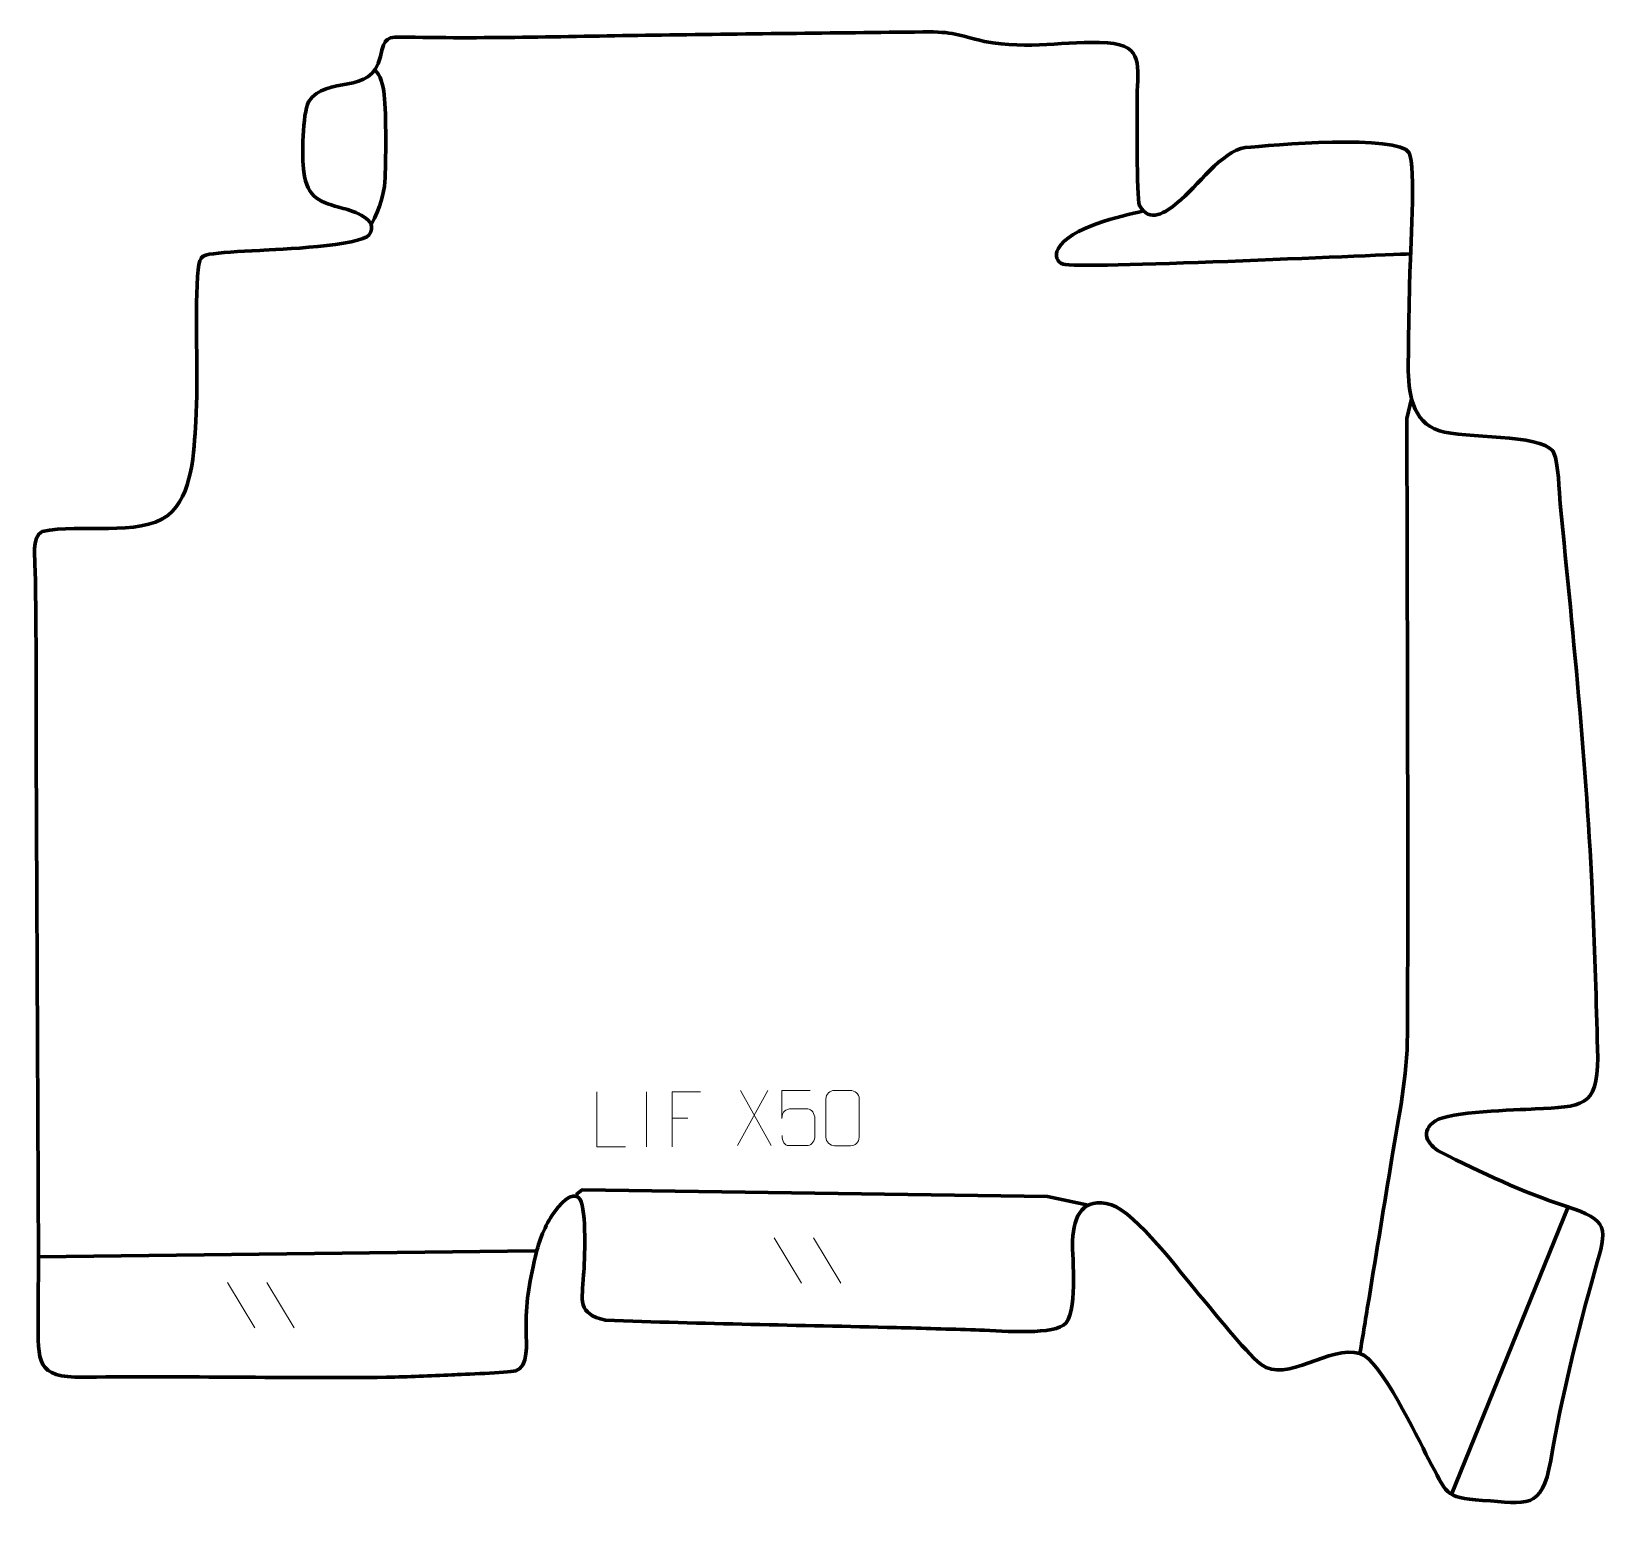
# Model space of a CAD drawing. Header units: millimetres. Extents: x 976 to 1691, y 96 to 765.
import ezdxf

# ---------------------------------------------------------------- set-up
doc = ezdxf.new("R2010")
doc.units = ezdxf.units.MM
doc.header["$MEASUREMENT"] = 0
doc.layers.add('layer 1', color=7, linetype='Continuous', plot=False)
doc.layers.add('layer 2', color=7, linetype='Continuous')
doc.layers.add('layer 3', color=7, linetype='Continuous')

msp = doc.modelspace()

# ---------------------------------------------------------------- linework, layer by layer
at = {"layer": 'layer 1', "color": 250, "lineweight": 9}
for points in [[(1309.6943, 286.0517), (1309.6943, 286.0517), (1295.9537, 261.1559), (1295.9537, 261.1559)], [(1297.4083, 286.0517), (1297.4083, 286.0517), (1311.1489, 261.0982), (1311.1489, 261.0982)], [(1254.8202, 285.4649), (1254.8202, 285.4649), (1254.8202, 260.4908), (1254.8202, 260.4908)], [(1266.3832, 273.5749), (1266.3832, 273.5749), (1273.5513, 273.5749), (1273.5513, 273.5749)], [(1312.6116, 219.3642), (1312.6116, 219.3642), (1324.9759, 198.8199), (1324.9759, 198.8199)], [(1330.3415, 219.3642), (1330.3415, 219.3642), (1342.7058, 198.8199), (1342.7058, 198.8199)], [(1065.1289, 199.2094), (1065.1289, 199.2094), (1077.4932, 178.6651), (1077.4932, 178.6651)], [(1082.8588, 199.2094), (1082.8588, 199.2094), (1095.2231, 178.6651), (1095.2231, 178.6651)]]:
    msp.add_open_spline(points, degree=3, dxfattribs=at)
for points, knots in [([(1328.9454, 286.0297), (1328.9454, 286.0297), (1316.0937, 286.0297), (1316.0937, 286.0297), (1316.0937, 286.0297), (1316.094, 281.7991), (1316.094, 277.5682), (1316.0937, 273.337), (1316.0937, 273.337), (1316.0934, 276.6471), (1317.7244, 277.7189), (1320.5364, 277.7794), (1320.5364, 277.7794), (1322.976, 277.7797), (1325.4155, 277.7797), (1327.8547, 277.7794), (1327.8547, 277.7794), (1329.5045, 277.7862), (1330.9794, 275.4057), (1331.0079, 273.337), (1331.0079, 273.337), (1331.0076, 270.7497), (1331.0076, 268.1621), (1331.0079, 265.5744), (1331.0079, 265.5744), (1331.0541, 263.615), (1329.5547, 261.1787), (1327.9288, 261.1202), (1327.9288, 261.1202), (1325.9723, 261.1205), (1321.0773, 261.1205), (1319.1203, 261.1202), (1319.1203, 261.1202), (1317.2748, 261.1114), (1316.1677, 263.0762), (1316.1469, 265.6273)], [0, 0, 0, 0, 0.1, 0.1, 0.1, 0.1, 0.2, 0.2, 0.2, 0.2, 0.3, 0.3, 0.3, 0.3, 0.4, 0.4, 0.4, 0.4, 0.5, 0.5, 0.5, 0.5, 0.6, 0.6, 0.6, 0.6, 0.7, 0.7, 0.7, 0.7, 0.8, 0.8, 0.8, 0.8, 1, 1, 1, 1]), ([(1339.9706, 286.0742), (1342.3367, 286.0742), (1344.7032, 286.0742), (1347.0697, 286.0742), (1347.0697, 286.0742), (1349.0502, 286.1098), (1351.0762, 284.6155), (1351.1033, 282.1734), (1351.1033, 282.1734), (1351.1029, 276.416), (1351.1029, 270.6582), (1351.1033, 264.9), (1351.1033, 264.9), (1350.9612, 262.5724), (1349.2548, 261.0901), (1347.0697, 261.0793), (1347.0697, 261.0793), (1344.6973, 261.0797), (1342.3249, 261.0797), (1339.9529, 261.0793), (1339.9529, 261.0793), (1337.9944, 260.9737), (1335.988, 262.8616), (1335.9994, 264.8826), (1335.9994, 264.8826), (1335.9998, 270.6632), (1335.9998, 276.4435), (1335.9994, 282.2233), (1335.9994, 282.2233), (1336.0037, 284.3653), (1337.7808, 286.0878), (1339.9706, 286.0742)], [0, 0, 0, 0, 0.11111111, 0.11111111, 0.11111111, 0.11111111, 0.22222222, 0.22222222, 0.22222222, 0.22222222, 0.33333333, 0.33333333, 0.33333333, 0.33333333, 0.44444444, 0.44444444, 0.44444444, 0.44444444, 0.55555556, 0.55555556, 0.55555556, 0.55555556, 0.66666667, 0.66666667, 0.66666667, 0.66666667, 0.77777778, 0.77777778, 0.77777778, 0.77777778, 1, 1, 1, 1]), ([(1245.2947, 260.501), (1245.2947, 260.501), (1232.3456, 260.501), (1232.3456, 260.501), (1232.3456, 260.501), (1232.3456, 260.501), (1232.3456, 285.4546), (1232.3456, 285.4546)], [0, 0, 0, 0, 0.33333333, 0.33333333, 0.33333333, 0.33333333, 1, 1, 1, 1]), ([(1279.2572, 285.4546), (1279.2572, 285.4546), (1266.3832, 285.4546), (1266.3832, 285.4546), (1266.3832, 285.4546), (1266.3832, 285.4546), (1266.3832, 260.501), (1266.3832, 260.501)], [0, 0, 0, 0, 0.33333333, 0.33333333, 0.33333333, 0.33333333, 1, 1, 1, 1])]:
    msp.add_open_spline(points, degree=3, knots=knots, dxfattribs=at)
at = {"layer": 'layer 2', "color": 142, "lineweight": 158}
for points, knots in [([(1130.1503, 677.8482), (1134.4825, 686.15), (1135.9348, 691.7844), (1136.3059, 697.2948), (1136.3059, 697.2948), (1136.898, 706.0861), (1136.9806, 727.7494), (1136.0688, 736.5785), (1136.0688, 736.5785), (1135.5876, 741.2375), (1134.4172, 745.5216), (1131.837, 747.9535)], [0, 0, 0, 0, 0.25, 0.25, 0.25, 0.25, 0.5, 0.5, 0.5, 0.5, 1, 1, 1, 1]), ([(1479.7504, 684.0989), (1469.4934, 681.7006), (1446.4074, 676.7918), (1441.0816, 666.92), (1441.0816, 666.92), (1439.4438, 663.8844), (1440.5125, 660.966), (1443.3765, 659.999), (1443.3765, 659.999), (1450.2868, 657.6657), (1582.854, 664.2087), (1600.7132, 664.6349)], [0, 0, 0, 0, 0.25, 0.25, 0.25, 0.25, 0.5, 0.5, 0.5, 0.5, 1, 1, 1, 1]), ([(1601.1304, 599.1324), (1601.1304, 599.1324), (1599.0155, 590.1713), (1599.0155, 590.1713), (1599.0155, 590.1713), (1599.0817, 497.3556), (1599.6692, 404.408), (1599.2594, 311.61), (1599.2594, 311.61), (1599.1726, 291.969), (1595.3944, 274.6258), (1592.2207, 255.4428), (1592.2207, 255.4428), (1588.763, 234.324), (1585.3101, 213.2045), (1581.8536, 192.0857), (1581.8536, 192.0857), (1580.4871, 183.7363), (1579.1205, 175.387), (1577.7539, 167.0377)], [0, 0, 0, 0, 0.16666667, 0.16666667, 0.16666667, 0.16666667, 0.33333333, 0.33333333, 0.33333333, 0.33333333, 0.5, 0.5, 0.5, 0.5, 0.66666667, 0.66666667, 0.66666667, 0.66666667, 1, 1, 1, 1]), ([(1454.7619, 234.2151), (1454.7619, 234.2151), (1436.3579, 238.1325), (1436.3579, 238.1325), (1436.3579, 238.1325), (1436.3579, 238.1325), (1225.6004, 241.0854), (1225.6004, 241.0854), (1225.6004, 241.0854), (1225.6004, 241.0854), (1223.0187, 239.0525), (1223.0187, 239.0525)], [0, 0, 0, 0, 0.25, 0.25, 0.25, 0.25, 0.5, 0.5, 0.5, 0.5, 1, 1, 1, 1])]:
    msp.add_open_spline(points, degree=3, knots=knots, dxfattribs=at)
for points in [[(1619.0091, 102.88), (1619.0091, 102.88), (1672.0368, 233.3438), (1672.0368, 233.3438)], [(1204.441, 213.4549), (1204.441, 213.4549), (979.5202, 210.7157), (979.5202, 210.7157)]]:
    msp.add_open_spline(points, degree=3, dxfattribs=at)
at = {"layer": 'layer 3', "color": 242, "lineweight": 158}
msp.add_open_spline([(1685.3912, 300.8802), (1685.454, 278.1606), (1678.0802, 278.8069), (1657.115, 277.7195), (1657.115, 277.7195), (1648.3613, 277.2654), (1618.0814, 276.4437), (1611.9276, 272.3687), (1611.9276, 272.3687), (1604.9031, 267.7174), (1607.8857, 261.6334), (1614.3171, 258.1428), (1614.3171, 258.1428), (1632.3846, 248.9929), (1651.7425, 239.8918), (1671.0078, 233.6792), (1671.0078, 233.6792), (1690.6923, 227.3313), (1689.7603, 223.9446), (1684.2215, 204.9935), (1684.2215, 204.9935), (1675.893, 175.616), (1669.405, 148.6522), (1664.0929, 118.5529), (1664.0929, 118.5529), (1660.115, 96.0139), (1653.2429, 99.1414), (1633.2468, 100.5803), (1633.2468, 100.5803), (1615.2869, 101.8728), (1617.4302, 103.7389), (1608.6795, 119.4526), (1608.6795, 119.4526), (1603.7236, 129.1206), (1587.1549, 164.2023), (1577.7539, 167.0377), (1577.7539, 167.0377), (1564.3765, 171.0723), (1544.2539, 153.3168), (1533.0562, 162.0136), (1533.0562, 162.0136), (1524.6406, 168.9243), (1512.6369, 184.7947), (1504.8576, 193.7925), (1504.8576, 193.7925), (1496.5952, 203.5847), (1476.3455, 230.7026), (1465.2446, 234.3198), (1465.2446, 234.3198), (1452.0309, 237.9688), (1448.539, 229.7592), (1447.577, 218.0843), (1447.577, 218.0843), (1447.5086, 210.0135), (1450.3864, 184.4837), (1443.5385, 179.8263), (1443.5385, 179.8263), (1436.7062, 175.1795), (1412.9624, 177.4876), (1403.6965, 177.7371), (1403.6965, 177.7371), (1391.7633, 178.0584), (1379.832, 178.4481), (1367.8985, 178.7697), (1367.8985, 178.7697), (1323.8761, 179.84), (1280.1979, 180.4503), (1236.1503, 182.1147), (1236.1503, 182.1147), (1223.2643, 185.0948), (1225.585, 190.8826), (1226.3326, 202.5894), (1226.3326, 202.5894), (1226.7293, 208.8039), (1227.7484, 232.047), (1224.7216, 236.7699), (1224.7216, 236.7699), (1222.6647, 239.979), (1218.005, 238.1389), (1212.817, 230.7085), (1212.817, 230.7085), (1208.7519, 224.8863), (1206.168, 218.1468), (1204.5674, 211.1186), (1204.5674, 211.1186), (1201.4688, 197.5128), (1200.1693, 190.7432), (1200.3013, 176.8426), (1200.3013, 176.8426), (1200.3461, 172.1239), (1201.5387, 160.7012), (1195.5589, 159.2465), (1195.5589, 159.2465), (1191.3821, 158.2304), (1171.9443, 157.6231), (1166.722, 157.3787), (1166.722, 157.3787), (1156.9142, 156.9197), (1146.9545, 156.4723), (1137.1383, 156.2912), (1137.1383, 156.2912), (1091.9402, 155.726), (1046.7424, 156.8898), (1001.6405, 156.3479), (1001.6405, 156.3479), (1001.6405, 156.3479), (999.7941, 156.3258), (999.7941, 156.3258), (999.7941, 156.3258), (978.2698, 156.0282), (979.4394, 163.2696), (979.4324, 182.6487), (979.4324, 182.6487), (979.4282, 194.5036), (979.5559, 206.3585), (979.5128, 218.2116), (979.5128, 218.2116), (979.5061, 219.7119), (979.4993, 221.2123), (979.4924, 222.7126), (979.4924, 222.7126), (979.1745, 292.7283), (978.8565, 362.7441), (978.5386, 432.7599), (978.5386, 432.7599), (978.3917, 462.1726), (978.6898, 492.1731), (978.0539, 521.5097), (978.0539, 521.5097), (977.9479, 526.0251), (976.4107, 536.9047), (981.2478, 539.0237), (981.2478, 539.0237), (998.7306, 542.9049), (1024.7403, 536.462), (1038.045, 546.2486), (1038.045, 546.2486), (1049.5206, 555.527), (1049.8252, 575.1183), (1050.7772, 588.8075), (1050.7772, 588.8075), (1051.9864, 609.6584), (1050.4529, 629.8238), (1051.3781, 650.5092), (1051.3781, 650.5092), (1051.9011, 662.2015), (1052.092, 663.6235), (1056.8222, 664.468), (1056.8222, 664.468), (1061.2746, 665.2627), (1070.4804, 665.7762), (1079.7353, 666.274), (1079.7353, 666.274), (1087.5734, 666.6956), (1125.5397, 668.1612), (1129.191, 673.3498), (1129.191, 673.3498), (1134.1759, 680.4334), (1121.906, 684.0518), (1117.3986, 685.2755), (1117.3986, 685.2755), (1106.9743, 688.1057), (1101.4358, 689.6175), (1099.6069, 701.8461), (1099.6069, 701.8461), (1098.6285, 708.3872), (1099.1082, 727.8935), (1101.7981, 733.4909), (1101.7981, 733.4909), (1109.9069, 746.0395), (1130.3404, 735.8135), (1134.3201, 753.9264), (1134.3201, 753.9264), (1136.2591, 762.7513), (1136.8785, 762.9728), (1146.6126, 762.7631), (1146.6126, 762.7631), (1183.348, 761.9719), (1220.9008, 763.1816), (1257.7113, 763.6655), (1257.7113, 763.6655), (1298.4456, 764.1901), (1339.1748, 764.6742), (1379.91, 765.1213), (1379.91, 765.1213), (1394.2828, 765.2792), (1395.097, 763.7717), (1407.7904, 760.7743), (1407.7904, 760.7743), (1428.252, 756.8628), (1444.0483, 761.3847), (1463.4868, 760.1331), (1463.4868, 760.1331), (1480.1264, 759.0617), (1477.0512, 749.4147), (1476.9001, 735.7223), (1476.9001, 735.7223), (1476.8438, 728.6027), (1476.5342, 690.5502), (1477.9398, 686.5411), (1477.9398, 686.5411), (1482.5082, 678.4135), (1489.7544, 683.363), (1495.201, 687.8548), (1495.201, 687.8548), (1504.093, 695.1878), (1515.1338, 711.1626), (1525.84, 712.767), (1525.84, 712.767), (1536.8457, 713.8712), (1595.2422, 718.9599), (1600.0153, 710.3872), (1600.0153, 710.3872), (1603.1447, 704.7667), (1600.5321, 663.6576), (1600.2796, 654.3643), (1600.2796, 654.3643), (1599.9705, 640.8241), (1599.7345, 627.2907), (1599.6297, 613.7472), (1599.6297, 613.7472), (1599.5588, 602.4668), (1601.2841, 588.501), (1613.6951, 584.6385), (1613.6951, 584.6385), (1625.1241, 581.0817), (1659.1526, 583.1915), (1665.0011, 575.4823), (1665.0011, 575.4823), (1665.0011, 575.4823), (1665.5927, 574.5506), (1665.5927, 574.5506), (1665.5927, 574.5506), (1667.4918, 570.414), (1668.0216, 556.7356), (1668.42, 551.5009), (1668.42, 551.5009), (1674.5403, 488.9571), (1680.9043, 428.4732), (1683.3032, 365.5353), (1683.3032, 365.5353), (1684.1247, 343.9823), (1684.9463, 322.4458), (1685.3912, 300.8802)], degree=3, knots=[0, 0, 0, 0, 0.01612903, 0.01612903, 0.01612903, 0.01612903, 0.03225806, 0.03225806, 0.03225806, 0.03225806, 0.0483871, 0.0483871, 0.0483871, 0.0483871, 0.06451613, 0.06451613, 0.06451613, 0.06451613, 0.08064516, 0.08064516, 0.08064516, 0.08064516, 0.09677419, 0.09677419, 0.09677419, 0.09677419, 0.11290323, 0.11290323, 0.11290323, 0.11290323, 0.12903226, 0.12903226, 0.12903226, 0.12903226, 0.14516129, 0.14516129, 0.14516129, 0.14516129, 0.16129032, 0.16129032, 0.16129032, 0.16129032, 0.17741935, 0.17741935, 0.17741935, 0.17741935, 0.19354839, 0.19354839, 0.19354839, 0.19354839, 0.20967742, 0.20967742, 0.20967742, 0.20967742, 0.22580645, 0.22580645, 0.22580645, 0.22580645, 0.24193548, 0.24193548, 0.24193548, 0.24193548, 0.25806452, 0.25806452, 0.25806452, 0.25806452, 0.27419355, 0.27419355, 0.27419355, 0.27419355, 0.29032258, 0.29032258, 0.29032258, 0.29032258, 0.30645161, 0.30645161, 0.30645161, 0.30645161, 0.32258065, 0.32258065, 0.32258065, 0.32258065, 0.33870968, 0.33870968, 0.33870968, 0.33870968, 0.35483871, 0.35483871, 0.35483871, 0.35483871, 0.37096774, 0.37096774, 0.37096774, 0.37096774, 0.38709677, 0.38709677, 0.38709677, 0.38709677, 0.40322581, 0.40322581, 0.40322581, 0.40322581, 0.41935484, 0.41935484, 0.41935484, 0.41935484, 0.43548387, 0.43548387, 0.43548387, 0.43548387, 0.4516129, 0.4516129, 0.4516129, 0.4516129, 0.46774194, 0.46774194, 0.46774194, 0.46774194, 0.48387097, 0.48387097, 0.48387097, 0.48387097, 0.5, 0.5, 0.5, 0.5, 0.51612903, 0.51612903, 0.51612903, 0.51612903, 0.53225806, 0.53225806, 0.53225806, 0.53225806, 0.5483871, 0.5483871, 0.5483871, 0.5483871, 0.56451613, 0.56451613, 0.56451613, 0.56451613, 0.58064516, 0.58064516, 0.58064516, 0.58064516, 0.59677419, 0.59677419, 0.59677419, 0.59677419, 0.61290323, 0.61290323, 0.61290323, 0.61290323, 0.62903226, 0.62903226, 0.62903226, 0.62903226, 0.64516129, 0.64516129, 0.64516129, 0.64516129, 0.66129032, 0.66129032, 0.66129032, 0.66129032, 0.67741935, 0.67741935, 0.67741935, 0.67741935, 0.69354839, 0.69354839, 0.69354839, 0.69354839, 0.70967742, 0.70967742, 0.70967742, 0.70967742, 0.72580645, 0.72580645, 0.72580645, 0.72580645, 0.74193548, 0.74193548, 0.74193548, 0.74193548, 0.75806452, 0.75806452, 0.75806452, 0.75806452, 0.77419355, 0.77419355, 0.77419355, 0.77419355, 0.79032258, 0.79032258, 0.79032258, 0.79032258, 0.80645161, 0.80645161, 0.80645161, 0.80645161, 0.82258065, 0.82258065, 0.82258065, 0.82258065, 0.83870968, 0.83870968, 0.83870968, 0.83870968, 0.85483871, 0.85483871, 0.85483871, 0.85483871, 0.87096774, 0.87096774, 0.87096774, 0.87096774, 0.88709677, 0.88709677, 0.88709677, 0.88709677, 0.90322581, 0.90322581, 0.90322581, 0.90322581, 0.91935484, 0.91935484, 0.91935484, 0.91935484, 0.93548387, 0.93548387, 0.93548387, 0.93548387, 0.9516129, 0.9516129, 0.9516129, 0.9516129, 0.96774194, 0.96774194, 0.96774194, 0.96774194, 1, 1, 1, 1], dxfattribs=at)

doc.saveas('drawing.dxf')
